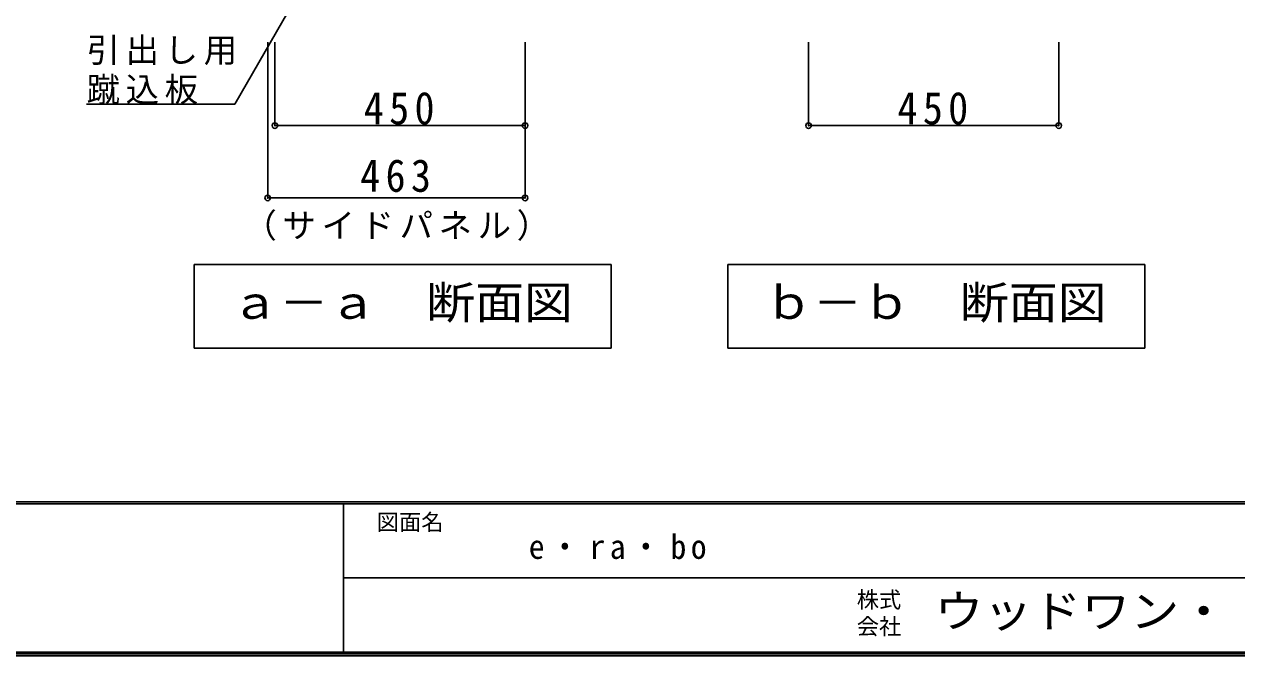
# Model space of a CAD drawing. Units: millimetres at full size, sheet at 1:20. Extents: x -3922 to 3878, y -2932 to 2722.
# Drawn here: x -596 to 1585, y -2864 to -1729 of the extents above; entities that cross this region are included whole.
import ezdxf
from ezdxf.enums import TextEntityAlignment as Align

# ---------------------------------------------------------------- set-up
doc = ezdxf.new("R2010")
doc.units = ezdxf.units.MM
doc.header["$LTSCALE"] = 20
doc.header["$PDMODE"] = 32
doc.header["$PDSIZE"] = 10
for name, color, linetype in [('0-A_文字', 7, 'Continuous'), ('0-B_寸法', 7, 'Continuous'), ('F-1_枠', 6, 'Continuous'), ('F-A_文字', 7, 'Continuous')]:
    doc.layers.add(name, color=color, linetype=linetype)
doc.styles.add('ＭＳ ゴシック', font='')
doc.styles.get('ＭＳ ゴシック').set_extended_font_data('MS Gothic')

msp = doc.modelspace()

# ---------------------------------------------------------------- linework, layer by layer
at = {"layer": '0-A_文字'}
for p, q in [((459.64, -2161.27), (459.64, -2311.27)), ((1419.64, -2161.27), (1419.64, -2311.27)), ((-290.36, -2311.27), (459.64, -2311.27)), ((669.64, -2311.27), (1419.64, -2311.27))]:
    msp.add_line(p, q, dxfattribs=at)
for points in [[(-110.62, -1687.54), (-217.7, -1873.01), (-483.98, -1873.01)], [(459.64, -2161.27), (-290.36, -2161.27), (-290.36, -2311.27)], [(1419.64, -2161.27), (669.64, -2161.27), (669.64, -2311.27)]]:
    msp.add_lwpolyline(points, dxfattribs=at)
at = {"layer": '0-B_寸法', "color": 4}
for p, q in [((-158.36, -2041.27), (-158.36, -1761.27)), ((-145.36, -1911.27), (-145.36, -1761.27)), ((304.64, -1911.27), (304.64, -1761.27)), ((814.64, -1911.27), (814.64, -1761.27)), ((1264.64, -1911.27), (1264.64, -1761.27)), ((-145.36, -1911.27), (304.64, -1911.27)), ((304.64, -2041.27), (304.64, -1911.27)), ((814.64, -1911.27), (1264.64, -1911.27)), ((-158.36, -2041.27), (304.64, -2041.27))]:
    msp.add_line(p, q, dxfattribs=at)
at = {"layer": '0-B_寸法'}
for p in [(-145.36, -1911.27), (304.64, -1911.27), (814.64, -1911.27), (1264.64, -1911.27), (-158.36, -2041.27), (304.64, -2041.27)]:
    msp.add_point(p, dxfattribs=at)
at = {"layer": 'F-1_枠'}
for p, q in [((3877.97, -2587.71), (-3922.03, -2587.71)), ((3877.97, -2591.04), (-3922.03, -2591.04)), ((-22.03, -2591.04), (-22.03, -2857.71)), ((-22.03, -2724.37), (3871.3, -2724.38)), ((3877.97, -2857.71), (-3922.03, -2857.71)), ((3877.97, -2861.04), (-3922.03, -2861.04)), ((3877.97, -2864.37), (-3922.03, -2864.37))]:
    msp.add_line(p, q, dxfattribs=at)

# ---------------------------------------------------------------- texts
at = {"layer": '0-A_文字', "style": 'ＭＳ ゴシック', "width": 1.1}
for s, p in [('ａ－ａ\u3000断面図', (-225.36, -2276.27)), ('ｂ－ｂ\u3000断面図', (734.64, -2276.27))]:
    msp.add_text(s, height=58.65, dxfattribs=at).set_placement(p, align=Align.BOTTOM_LEFT)
at = {"layer": '0-A_文字', "char_height": 43.99, "attachment_point": 7, "style": 'ＭＳ ゴシック'}
for s, insert in [('\\T1.17;引出し用', (-483.98, -1802.53)), ('\\T1.17;蹴込板', (-483.98, -1873.01))]:
    msp.add_mtext(s, dxfattribs=dict(at, insert=insert))
at = {"layer": '0-B_寸法', "attachment_point": 7, "style": 'ＭＳ ゴシック'}
for s, insert, char_height in [('\\T1.27;\\W0.9;450', (14.64, -1910.06), 58.65), ('\\T1.27;\\W0.9;450', (974.64, -1910.06), 58.65), ('\\T1.27;\\W0.9;463', (8.14, -2031.27), 58.65), ('\\T1.17;（サイドパネル）', (-201.86, -2118.51), 43.99)]:
    msp.add_mtext(s, dxfattribs=dict(at, insert=insert, char_height=char_height))
at = {"layer": 'F-A_文字', "style": 'ＭＳ ゴシック'}
for s, p in [('図面名', (37.97, -2647.71)), ('株式', (901.3, -2787.04)), ('会社', (901.3, -2835.04))]:
    msp.add_text(s, height=29.33, dxfattribs=at).set_placement(p, align=Align.BOTTOM_LEFT)
at = {"layer": 'F-A_文字', "style": 'ＭＳ ゴシック', "width": 1.1}
msp.add_text('ウッドワン・・・', height=58.65, dxfattribs=at).set_placement((1041.3, -2831.04), align=Align.BOTTOM_LEFT)
at = {"layer": 'F-A_文字', "insert": (311.3, -2691.04), "char_height": 43.99, "attachment_point": 7, "style": 'ＭＳ ゴシック'}
msp.add_mtext('\\T1.28;\\W0.95;e・ra・bo', dxfattribs=at)

doc.saveas('drawing.dxf')
